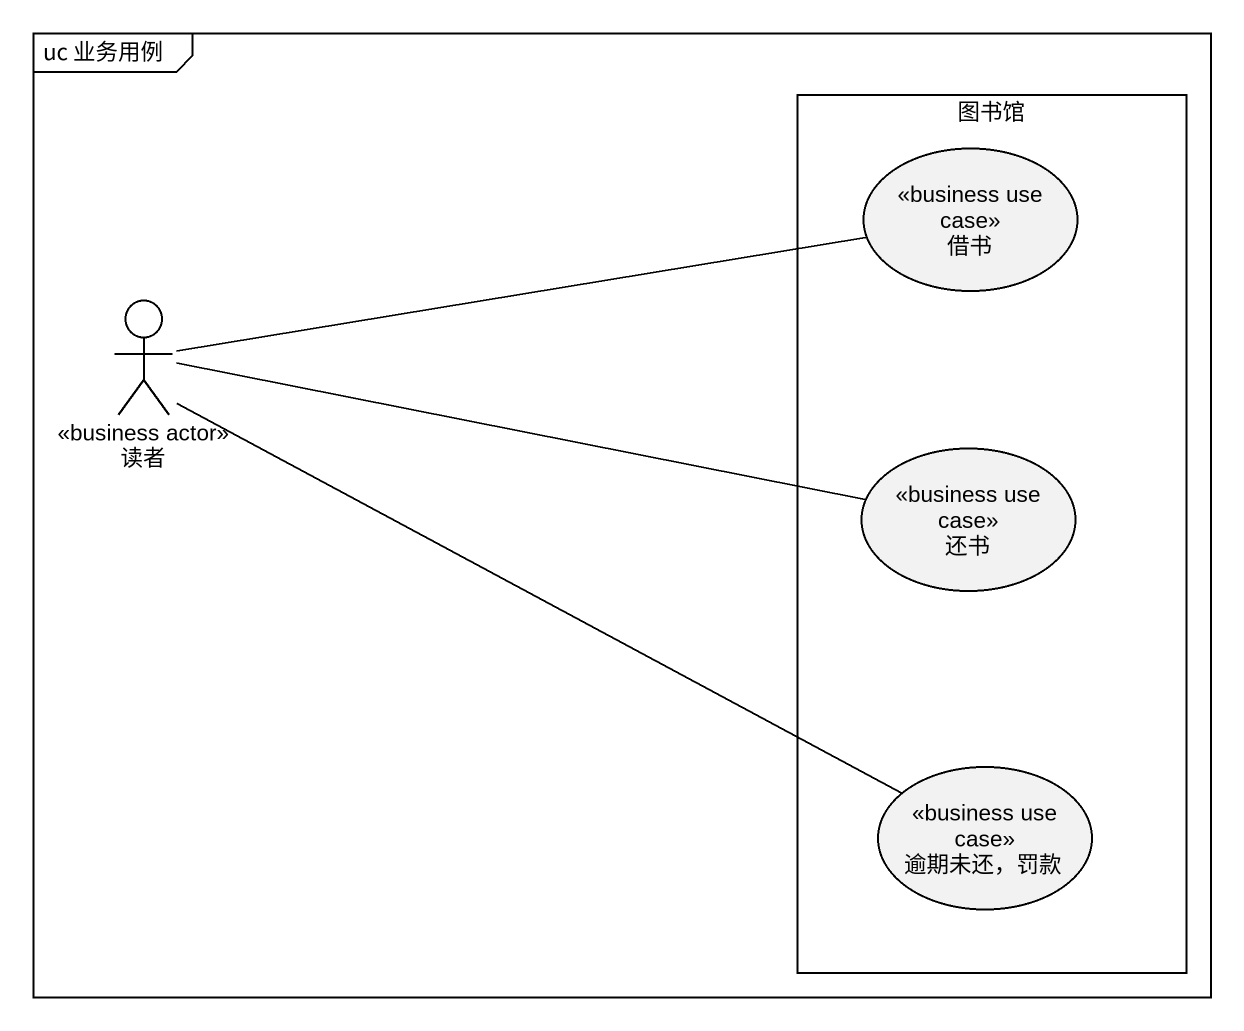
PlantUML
@startuml
mainframe uc 业务用例
rectangle 图书馆 {
  usecase 借书 <<business use case>>
  usecase 还书 <<business use case>>
  usecase "逾期未还，罚款" as 逾期未还_罚款 <<business use case>>
}
actor 读者 <<business actor>>
读者 -right- 借书
读者 -right- 还书
读者 -right- 逾期未还_罚款
@enduml
